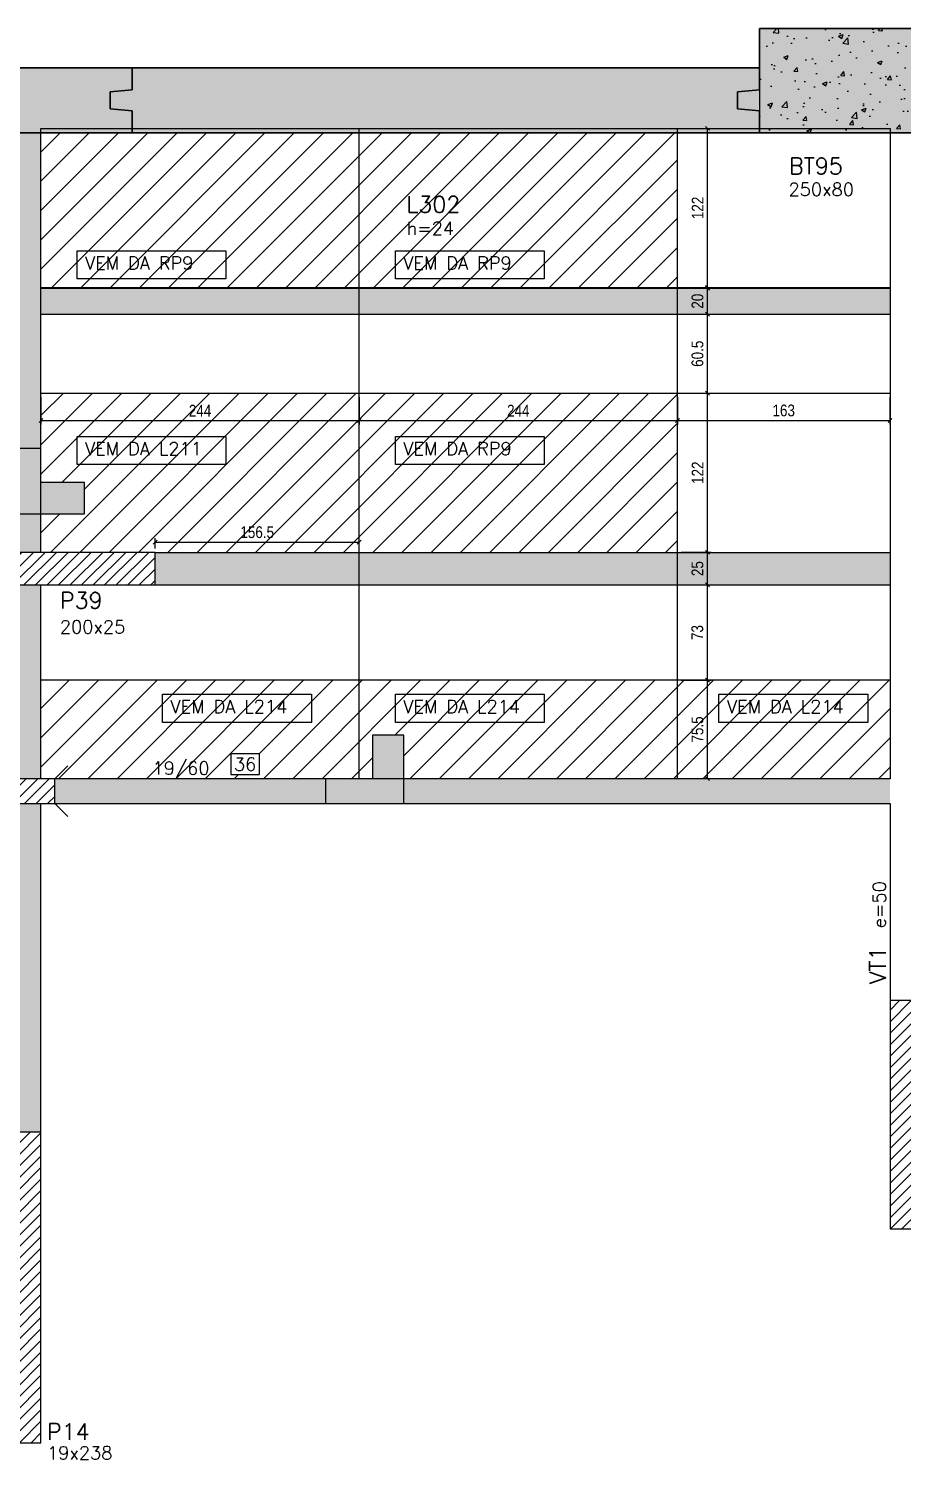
# Model space of a CAD drawing. Header units: millimetres. Extents: x 1860 to 8661, y -614 to 3837.
# Drawn here: x 4498 to 5168, y 1620 to 2716 of the extents above; entities that cross this region are included whole.
import ezdxf
from ezdxf.enums import TextEntityAlignment as Align

# ---------------------------------------------------------------- set-up
doc = ezdxf.new("R2010")
doc.units = ezdxf.units.MM
for name, color, linetype in [('COTA', 241, 'Continuous'), ('F-AUX-RED', 1, 'Continuous'), ('F-BLOCOS', 3, 'Continuous'), ('F-BLOCOS-DIM', 2, 'Continuous'), ('F-BLOCOS-NOME', 3, 'Continuous'), ('F-CORTE', 4, 'Continuous'), ('F-DESNIVEL-1', 254, 'Continuous'), ('F-LAJES-DIM', 2, 'Continuous'), ('F-LAJES-NOME', 4, 'Continuous'), ('F-PILARES-DIM', 172, 'Continuous'), ('F-PILARES-N', 170, 'Continuous'), ('F-PILARES-NASCE', 4, 'Continuous'), ('F-PILARES-NOME', 170, 'Continuous'), ('F-SOLIDO-CORTE', 71, 'Continuous'), ('F-SOLIDO-EST', 252, 'Continuous'), ('F-VIGAS', 3, 'Continuous'), ('F-VIGAS-DIM', 2, 'Continuous'), ('F-VIGAS-NOME', 4, 'Continuous'), ('Painéis', 200, 'Continuous'), ('Pilares', 5, 'Continuous'), ('VIGA', 3, 'Continuous')]:
    doc.layers.add(name, color=color, linetype=linetype)
doc.layers.add('F-DESNIVEL-2', color=7, linetype='Continuous', true_color=0xffd1e8)
doc.layers.add('Hachura', color=251, linetype='Continuous', lineweight=9)
doc.styles.add('COTA TECNICA-50', font='techl___.ttf', dxfattribs={"height": 9})
doc.styles.add('MCP', font='romans.shx')
doc.styles.add('ROMANS', font='romans.shx')
doc.dimstyles.new('COTA PAINEL-50', dxfattribs={"dimtxt": 9, "dimasz": 3, "dimexe": 3, "dimexo": 3, "dimgap": 3, "dimtad": 1, "dimdec": 1, "dimzin": 12, "dimdsep": 46, "dimtxsty": 'COTA TECNICA-50', "dimblk1": 'OBLIQUE', "dimblk2": 'OBLIQUE', "dimsah": 1, "dimcen": 0.9, "dimclrd": 4, "dimclre": 4, "dimclrt": 240, "dimadec": 1, "dimazin": 3, "dimtfac": 1, "dimtdec": 1, "dimtmove": 0, "dimatfit": 3, "dimfxl": 1, "dimtolj": 1, "dimtzin": 12, "dimarcsym": 0})
pattern_1 = [(45, (3892.612, -4013.147), (-4.4194174, 4.4194174), [])]

# ---------------------------------------------------------------- blocks, each defined once
blk = doc.blocks.new('*U11')
at = {"layer": 'F-VIGAS-DIM', "color": 1}
blk.add_lwpolyline([(0, 0), (22, 0), (22, 16), (0, 16)], close=True, dxfattribs=at)
at = {"layer": 'F-VIGAS-DIM', "style": 'MCP'}
blk.add_attdef('DIM', text='', height=10, dxfattribs=at).set_placement((11, 8), align=Align.MIDDLE_CENTER)
blk = doc.blocks.new('_Oblique')
at = {"color": 0, "linetype": 'ByBlock', "lineweight": -2}
blk.add_line((-0.5, -0.5), (0.5, 0.5), dxfattribs=at)
blk = doc.blocks.new('*D975')
at = {"layer": 'COTA', "color": 4, "lineweight": -2, "transparency": 16777216}
for p, q in [((4998.6, 2216.9), (5021.6, 2216.9)), ((5018.6, 2141.4), (5018.6, 2216.9)), ((4998.6, 2141.4), (5021.6, 2141.4))]:
    blk.add_line(p, q, dxfattribs=at)
at = {"layer": 'Defpoints', "color": 0, "transparency": 16777216}
for p in [(4995.6, 2216.9), (5018.6, 2216.9), (4995.6, 2141.4)]:
    blk.add_point(p, dxfattribs=at)
at = {"layer": 'COTA', "color": 4, "lineweight": -2, "transparency": 16777216, "xscale": 3, "yscale": 3, "zscale": 3}
for p, rotation in [((5018.6, 2216.9), 90), ((5018.6, 2141.4), 270)]:
    blk.add_blockref('_Oblique', p, dxfattribs=dict(at, rotation=rotation))
at = {"layer": 'COTA', "color": 240, "transparency": 16777216, "insert": (5011, 2179.1), "char_height": 9, "attachment_point": 5, "rotation": 90, "style": 'COTA TECNICA-50'}
blk.add_mtext('\\A1;75.5', dxfattribs=at)
blk = doc.blocks.new('*D976')
at = {"layer": 'COTA', "color": 4, "lineweight": -2, "transparency": 16777216}
for p, q in [((4998.6, 2289.9), (5021.6, 2289.9)), ((5018.6, 2216.9), (5018.6, 2289.9)), ((4998.6, 2216.9), (5021.6, 2216.9))]:
    blk.add_line(p, q, dxfattribs=at)
at = {"layer": 'Defpoints', "color": 0, "transparency": 16777216}
for p in [(4995.6, 2289.9), (5018.6, 2289.9), (4995.6, 2216.9)]:
    blk.add_point(p, dxfattribs=at)
at = {"layer": 'COTA', "color": 4, "lineweight": -2, "transparency": 16777216, "xscale": 3, "yscale": 3, "zscale": 3}
for p, rotation in [((5018.6, 2289.9), 90), ((5018.6, 2216.9), 270)]:
    blk.add_blockref('_Oblique', p, dxfattribs=dict(at, rotation=rotation))
at = {"layer": 'COTA', "color": 240, "transparency": 16777216, "insert": (5010.9, 2253.4), "char_height": 9, "attachment_point": 5, "rotation": 90, "style": 'COTA TECNICA-50'}
blk.add_mtext('\\A1;73', dxfattribs=at)
blk = doc.blocks.new('*D977')
at = {"layer": 'COTA', "color": 4, "lineweight": -2, "transparency": 16777216}
for p, q in [((4998.6, 2314.9), (5021.6, 2314.9)), ((5018.6, 2289.9), (5018.6, 2314.9)), ((4998.6, 2289.9), (5021.6, 2289.9))]:
    blk.add_line(p, q, dxfattribs=at)
at = {"layer": 'Defpoints', "color": 0, "transparency": 16777216}
for p in [(4995.6, 2314.9), (5018.6, 2314.9), (4995.6, 2289.9)]:
    blk.add_point(p, dxfattribs=at)
at = {"layer": 'COTA', "color": 4, "lineweight": -2, "transparency": 16777216, "xscale": 3, "yscale": 3, "zscale": 3}
for p, rotation in [((5018.6, 2314.9), 90), ((5018.6, 2289.9), 270)]:
    blk.add_blockref('_Oblique', p, dxfattribs=dict(at, rotation=rotation))
at = {"layer": 'COTA', "color": 240, "transparency": 16777216, "insert": (5011, 2302.4), "char_height": 9, "attachment_point": 5, "rotation": 90, "style": 'COTA TECNICA-50'}
blk.add_mtext('\\A1;25', dxfattribs=at)
blk = doc.blocks.new('*D978')
at = {"layer": 'COTA', "color": 4, "lineweight": -2, "transparency": 16777216}
for p, q in [((4998.6, 2436.9), (5021.6, 2436.9)), ((5018.6, 2314.9), (5018.6, 2436.9)), ((4998.6, 2314.9), (5021.6, 2314.9))]:
    blk.add_line(p, q, dxfattribs=at)
at = {"layer": 'Defpoints', "color": 0, "transparency": 16777216}
for p in [(4995.6, 2436.9), (5018.6, 2436.9), (4995.6, 2314.9)]:
    blk.add_point(p, dxfattribs=at)
at = {"layer": 'COTA', "color": 4, "lineweight": -2, "transparency": 16777216, "xscale": 3, "yscale": 3, "zscale": 3}
for p, rotation in [((5018.6, 2436.9), 90), ((5018.6, 2314.9), 270)]:
    blk.add_blockref('_Oblique', p, dxfattribs=dict(at, rotation=rotation))
at = {"layer": 'COTA', "color": 240, "transparency": 16777216, "insert": (5011.1, 2375.9), "char_height": 9, "attachment_point": 5, "rotation": 90, "style": 'COTA TECNICA-50'}
blk.add_mtext('\\A1;122', dxfattribs=at)
blk = doc.blocks.new('*D979')
at = {"layer": 'COTA', "color": 4, "lineweight": -2, "transparency": 16777216}
for p, q in [((4998.6, 2497.4), (5021.6, 2497.4)), ((5018.6, 2436.9), (5018.6, 2497.4)), ((4998.6, 2436.9), (5021.6, 2436.9))]:
    blk.add_line(p, q, dxfattribs=at)
at = {"layer": 'Defpoints', "color": 0, "transparency": 16777216}
for p in [(4995.6, 2497.4), (5018.6, 2497.4), (4995.6, 2436.9)]:
    blk.add_point(p, dxfattribs=at)
at = {"layer": 'COTA', "color": 4, "lineweight": -2, "transparency": 16777216, "xscale": 3, "yscale": 3, "zscale": 3}
for p, rotation in [((5018.6, 2497.4), 90), ((5018.6, 2436.9), 270)]:
    blk.add_blockref('_Oblique', p, dxfattribs=dict(at, rotation=rotation))
at = {"layer": 'COTA', "color": 240, "transparency": 16777216, "insert": (5011, 2467.1), "char_height": 9, "attachment_point": 5, "rotation": 90, "style": 'COTA TECNICA-50'}
blk.add_mtext('\\A1;60.5', dxfattribs=at)
blk = doc.blocks.new('*D980')
at = {"layer": 'COTA', "color": 4, "lineweight": -2, "transparency": 16777216}
for p, q in [((4998.6, 2517.4), (5021.6, 2517.4)), ((5018.6, 2497.4), (5018.6, 2517.4)), ((4998.6, 2497.4), (5021.6, 2497.4))]:
    blk.add_line(p, q, dxfattribs=at)
at = {"layer": 'Defpoints', "color": 0, "transparency": 16777216}
for p in [(4995.6, 2517.4), (5018.6, 2517.4), (4995.6, 2497.4)]:
    blk.add_point(p, dxfattribs=at)
at = {"layer": 'COTA', "color": 4, "lineweight": -2, "transparency": 16777216, "xscale": 3, "yscale": 3, "zscale": 3}
for p, rotation in [((5018.6, 2517.4), 90), ((5018.6, 2497.4), 270)]:
    blk.add_blockref('_Oblique', p, dxfattribs=dict(at, rotation=rotation))
at = {"layer": 'COTA', "color": 240, "transparency": 16777216, "insert": (5011, 2507.4), "char_height": 9, "attachment_point": 5, "rotation": 90, "style": 'COTA TECNICA-50'}
blk.add_mtext('\\A1;20', dxfattribs=at)
blk = doc.blocks.new('*D981')
at = {"layer": 'COTA', "color": 4, "lineweight": -2, "transparency": 16777216}
for p, q in [((4998.6, 2639.9), (5021.6, 2639.9)), ((5018.6, 2517.9), (5018.6, 2639.9)), ((4998.6, 2517.9), (5021.6, 2517.9))]:
    blk.add_line(p, q, dxfattribs=at)
at = {"layer": 'Defpoints', "color": 0, "transparency": 16777216}
for p in [(4995.6, 2639.9), (5018.6, 2639.9), (4995.6, 2517.9)]:
    blk.add_point(p, dxfattribs=at)
at = {"layer": 'COTA', "color": 4, "lineweight": -2, "transparency": 16777216, "xscale": 3, "yscale": 3, "zscale": 3}
for p, rotation in [((5018.6, 2639.9), 90), ((5018.6, 2517.9), 270)]:
    blk.add_blockref('_Oblique', p, dxfattribs=dict(at, rotation=rotation))
at = {"layer": 'COTA', "color": 240, "transparency": 16777216, "insert": (5011.1, 2578.9), "char_height": 9, "attachment_point": 5, "rotation": 90, "style": 'COTA TECNICA-50'}
blk.add_mtext('\\A1;122', dxfattribs=at)
blk = doc.blocks.new('*D982')
at = {"layer": 'COTA', "color": 4, "lineweight": -2, "transparency": 16777216}
for p, q in [((4507.6, 2433.9), (4507.6, 2412.9)), ((4751.6, 2433.9), (4751.6, 2412.9)), ((4507.6, 2415.9), (4751.6, 2415.9))]:
    blk.add_line(p, q, dxfattribs=at)
at = {"layer": 'Defpoints', "color": 0, "transparency": 16777216}
for p in [(4507.6, 2436.9), (4751.6, 2436.9), (4751.6, 2415.9)]:
    blk.add_point(p, dxfattribs=at)
at = {"layer": 'COTA', "color": 4, "lineweight": -2, "transparency": 16777216, "xscale": 3, "yscale": 3, "zscale": 3, "rotation": 180}
blk.add_blockref('_Oblique', (4507.6, 2415.9), dxfattribs=at)
at = {"layer": 'COTA', "color": 4, "lineweight": -2, "transparency": 16777216, "xscale": 3, "yscale": 3, "zscale": 3}
blk.add_blockref('_Oblique', (4751.6, 2415.9), dxfattribs=at)
at = {"layer": 'COTA', "color": 240, "transparency": 16777216, "insert": (4629.6, 2423.5), "char_height": 9, "attachment_point": 5, "style": 'COTA TECNICA-50'}
blk.add_mtext('\\A1;244', dxfattribs=at)
blk = doc.blocks.new('*D983')
at = {"layer": 'COTA', "color": 4, "lineweight": -2, "transparency": 16777216}
for p, q in [((4751.6, 2433.9), (4751.6, 2412.9)), ((4995.6, 2433.9), (4995.6, 2412.9)), ((4751.6, 2415.9), (4995.6, 2415.9))]:
    blk.add_line(p, q, dxfattribs=at)
at = {"layer": 'Defpoints', "color": 0, "transparency": 16777216}
for p in [(4751.6, 2436.9), (4995.6, 2436.9), (4995.6, 2415.9)]:
    blk.add_point(p, dxfattribs=at)
at = {"layer": 'COTA', "color": 4, "lineweight": -2, "transparency": 16777216, "xscale": 3, "yscale": 3, "zscale": 3, "rotation": 180}
blk.add_blockref('_Oblique', (4751.6, 2415.9), dxfattribs=at)
at = {"layer": 'COTA', "color": 4, "lineweight": -2, "transparency": 16777216, "xscale": 3, "yscale": 3, "zscale": 3}
blk.add_blockref('_Oblique', (4995.6, 2415.9), dxfattribs=at)
at = {"layer": 'COTA', "color": 240, "transparency": 16777216, "insert": (4873.6, 2423.5), "char_height": 9, "attachment_point": 5, "style": 'COTA TECNICA-50'}
blk.add_mtext('\\A1;244', dxfattribs=at)
blk = doc.blocks.new('*D984')
at = {"layer": 'COTA', "color": 4, "lineweight": -2, "transparency": 16777216}
for p, q in [((4995.6, 2433.9), (4995.6, 2412.9)), ((5158.6, 2433.9), (5158.6, 2412.9)), ((4995.6, 2415.9), (5158.6, 2415.9))]:
    blk.add_line(p, q, dxfattribs=at)
at = {"layer": 'Defpoints', "color": 0, "transparency": 16777216}
for p in [(4995.6, 2436.9), (5158.6, 2436.9), (5158.6, 2415.9)]:
    blk.add_point(p, dxfattribs=at)
at = {"layer": 'COTA', "color": 4, "lineweight": -2, "transparency": 16777216, "xscale": 3, "yscale": 3, "zscale": 3, "rotation": 180}
blk.add_blockref('_Oblique', (4995.6, 2415.9), dxfattribs=at)
at = {"layer": 'COTA', "color": 4, "lineweight": -2, "transparency": 16777216, "xscale": 3, "yscale": 3, "zscale": 3}
blk.add_blockref('_Oblique', (5158.6, 2415.9), dxfattribs=at)
at = {"layer": 'COTA', "color": 240, "transparency": 16777216, "insert": (5077.1, 2423.6), "char_height": 9, "attachment_point": 5, "style": 'COTA TECNICA-50'}
blk.add_mtext('\\A1;163', dxfattribs=at)
blk = doc.blocks.new('*D985')
at = {"layer": 'COTA', "color": 4, "lineweight": -2, "transparency": 16777216}
for p, q in [((4595.1, 2317.9), (4595.1, 2325.7)), ((4751.6, 2317.9), (4751.6, 2325.7)), ((4595.1, 2322.7), (4751.6, 2322.7))]:
    blk.add_line(p, q, dxfattribs=at)
at = {"layer": 'Defpoints', "color": 0, "transparency": 16777216}
for p in [(4595.1, 2314.9), (4751.6, 2322.7), (4751.6, 2314.9)]:
    blk.add_point(p, dxfattribs=at)
at = {"layer": 'COTA', "color": 4, "lineweight": -2, "transparency": 16777216, "xscale": 3, "yscale": 3, "zscale": 3, "rotation": 180}
blk.add_blockref('_Oblique', (4595.1, 2322.7), dxfattribs=at)
at = {"layer": 'COTA', "color": 4, "lineweight": -2, "transparency": 16777216, "xscale": 3, "yscale": 3, "zscale": 3}
blk.add_blockref('_Oblique', (4751.6, 2322.7), dxfattribs=at)
at = {"layer": 'COTA', "color": 240, "transparency": 16777216, "insert": (4673.4, 2330.3), "char_height": 9, "attachment_point": 5, "style": 'COTA TECNICA-50'}
blk.add_mtext('\\A1;156.5', dxfattribs=at)

msp = doc.modelspace()

# ---------------------------------------------------------------- hatches: boundary and pattern name
at = {"layer": 'F-AUX-RED', "linetype": 'Continuous'}
h = msp.add_hatch(dxfattribs=at)
h.set_pattern_fill('AR-CONC', color=256, scale=5)
h.set_pattern_definition([(50, (3126.112, 486.853), (35.863, -3.1376), [3.75, -41.25]), (355, (3126.112, 486.853), (-6.93757, 37.6096), [3, -33]), (100.4514, (3129.1, 486.59), (28.92544, 34.472), [3.187, -35.0571]), (46.1842, (3126.11, 496.853), (53.36207, -8.27596), [5.625, -61.875]), (96.6356, (3130.56, 496.164), (46.7331, 48.7059), [4.7805, -52.5857]), (351.1842, (3126.11, 496.853), (46.7331, 48.7059), [4.5, -49.5]), (21, (3131.112, 494.353), (29.84535, -20.13094), [3.75, -41.25]), (326, (3131.112, 494.353), (12.16577, 36.2575), [3, -33]), (71.4514, (3133.6, 492.676), (42.0111, 16.12656), [3.187, -35.0571]), (37.5, (3126.112, 486.853), (0.607993, 16.644693), [0, -32.6, 0, -33.5, 0, -33.125]), (7.5, (3126.112, 486.853), (13.15348, 19.72059), [0, -19.1, 0, -31.85, 0, -12.625]), (327.5, (3114.962, 486.853), (26.69112, -1.127744), [0, -12.5, 0, -39, 0, -51.75]), (317.5, (3109.962, 486.853), (29.1593, 5.00525), [0, -16.25, 0, -25.9, 0, -36.75])])
h.paths.add_polyline_path([(5183.61, 2716.35), (5058.61, 2716.35), (5058.61, 2636.35), (5308.61, 2636.35), (5308.61, 2716.35)])
at = {"layer": 'F-SOLIDO-CORTE', "linetype": 'Continuous'}
for points in [[(4488.61, 2394.4), (4488.61, 2368.4), (4455.26, 2368.4), (4455.26, 2356.4), (4488.61, 2356.4), (4488.61, 2344.4), (4540.96, 2344.4), (4540.96, 2368.4), (4507.61, 2368.4), (4507.61, 2394.4)], [(4725.73, 2122.35), (4785.73, 2122.35), (4785.73, 2174.7), (4761.73, 2174.7), (4761.73, 2141.35), (4725.73, 2141.35)]]:
    msp.add_hatch(color=256, dxfattribs=at).paths.add_polyline_path(points, flags=16)
at = {"layer": 'F-SOLIDO-EST'}
h = msp.add_hatch(color=256, dxfattribs=at)
h.dxf.hatch_style = 1
h.paths.add_polyline_path([(5308.61, 2653.35), (5325.61, 2654.85), (5325.61, 2667.85), (5308.61, 2669.35), (5308.61, 2686.35), (5308.61, 2716.35), (5058.61, 2716.35), (5058.61, 2669.35), (5041.61, 2667.85), (5041.61, 2654.85), (5058.61, 2653.35), (5058.61, 2636.35), (5308.61, 2636.35)])
h = msp.add_hatch(color=256, dxfattribs=at)
h.dxf.hatch_style = 1
h.paths.add_polyline_path([(4577.61, 2653.35), (4560.61, 2654.85), (4560.61, 2667.85), (4577.61, 2669.35), (4577.61, 2686.35), (4327.61, 2686.35), (4327.61, 2669.35), (4310.61, 2667.85), (4310.61, 2654.85), (4327.61, 2653.35), (4327.61, 2636.35), (4577.61, 2636.35)])
h = msp.add_hatch(color=256, dxfattribs=at)
h.dxf.hatch_style = 1
h.paths.add_polyline_path([(5041.61, 2667.85), (5058.61, 2669.35), (5058.61, 2686.35), (4577.61, 2686.35), (4577.61, 2669.35), (4560.61, 2667.85), (4560.61, 2654.85), (4577.61, 2653.35), (4577.61, 2636.35), (5058.61, 2636.35), (5058.61, 2653.35), (5041.61, 2654.85)])
at = {"layer": 'Hachura', "linetype": 'ByBlock'}
h = msp.add_hatch(dxfattribs=at)
h.set_pattern_fill('ANSI31', color=256, scale=5)
h.paths.add_polyline_path([(4577.61, 2636.35), (4507.61, 2636.35), (4507.61, 2517.85), (4751.61, 2517.85), (4751.61, 2636.35)])
h.paths.add_polyline_path([(4751.61, 2636.35), (4751.61, 2517.85), (4995.61, 2517.85), (4995.61, 2636.35)])
h = msp.add_hatch(color=256, dxfattribs=at)
h.dxf.hatch_style = 1
h.paths.add_polyline_path([(4507.61, 2517.35), (4507.61, 2497.35), (4751.61, 2497.35), (4751.61, 2517.35)])
h.paths.add_polyline_path([(4751.61, 2517.35), (4751.61, 2497.35), (4995.61, 2497.35), (4995.61, 2517.35)])
h.paths.add_polyline_path([(4995.61, 2517.35), (4995.61, 2497.35), (5158.61, 2497.35), (5158.61, 2517.35)])
h = msp.add_hatch(dxfattribs=at)
h.set_pattern_fill('ANSI31', color=256, scale=5)
h.paths.add_polyline_path([(4507.61, 2436.85), (4507.61, 2368.4), (4540.96, 2368.4), (4540.96, 2344.4), (4507.61, 2344.4), (4507.61, 2314.85), (4595.11, 2314.85), (4751.61, 2314.85), (4751.61, 2436.85)])
h.paths.add_polyline_path([(4751.61, 2436.85), (4751.61, 2314.85), (4995.61, 2314.85), (4995.61, 2436.85)])
h = msp.add_hatch(color=256, dxfattribs=at)
h.dxf.hatch_style = 1
h.paths.add_polyline_path([(4595.11, 2314.85), (4595.11, 2289.85), (4751.61, 2289.85), (4751.61, 2314.85)])
h.paths.add_polyline_path([(4751.61, 2314.85), (4751.61, 2289.85), (4995.61, 2289.85), (4995.61, 2314.85)])
h.paths.add_polyline_path([(4995.61, 2314.85), (4995.61, 2289.85), (5158.61, 2289.85), (5158.61, 2314.85)])
h = msp.add_hatch(dxfattribs=at)
h.set_pattern_fill('ANSI31', color=256, scale=5)
h.paths.add_polyline_path([(4507.61, 2216.85), (4507.61, 2141.35), (4518.11, 2141.35), (4751.61, 2141.35), (4751.61, 2216.85)])
h.paths.add_polyline_path([(4751.61, 2216.85), (4751.61, 2141.35), (4761.73, 2141.35), (4761.73, 2174.7), (4761.73, 2174.7), (4785.73, 2174.7), (4785.73, 2141.35), (4995.61, 2141.35), (4995.61, 2216.85)])
h.paths.add_polyline_path([(4995.61, 2216.85), (4995.61, 2141.35), (5158.61, 2141.35), (5158.61, 2216.85)])
h.paths.add_polyline_path([(4653.11, 2160.48), (4653.11, 2144.48), (4675.11, 2144.48), (4675.11, 2160.48)], flags=16)
at = {"layer": 'Pilares', "linetype": 'Continuous'}
h = msp.add_hatch(dxfattribs=at)
h.set_pattern_fill('ANSI31', color=256, scale=50, style=0)
h.set_pattern_definition(pattern_1)
h.paths.add_polyline_path([(4395.11, 2289.85), (4595.11, 2289.85), (4595.11, 2314.85), (4395.11, 2314.85)], flags=16)
h = msp.add_hatch(dxfattribs=at)
h.set_pattern_fill('ANSI31', color=256, scale=50, style=0)
h.set_pattern_definition(pattern_1)
h.paths.add_polyline_path([(4478.11, 2122.35), (4518.11, 2122.35), (4518.11, 2141.35), (4478.11, 2141.35)], flags=16)
h = msp.add_hatch(dxfattribs=at)
h.set_pattern_fill('ANSI31', color=256, scale=50, style=0)
h.set_pattern_definition(pattern_1)
h.paths.add_polyline_path([(5158.61, 1796.35), (5208.61, 1796.35), (5208.61, 1971.35), (5158.61, 1971.35)], flags=16)
h = msp.add_hatch(dxfattribs=at)
h.set_pattern_fill('ANSI31', color=256, scale=50, style=0)
h.set_pattern_definition(pattern_1)
h.paths.add_polyline_path([(4488.61, 1632.35), (4507.61, 1632.35), (4507.61, 1870.35), (4488.61, 1870.35)], flags=16)

# ---------------------------------------------------------------- linework, layer by layer
at = {"layer": 'COTA'}
for points in [[(4535.33, 2546.06), (4649.46, 2546.06), (4649.46, 2524.52), (4535.33, 2524.52)], [(4779.33, 2546.06), (4893.46, 2546.06), (4893.46, 2524.52), (4779.33, 2524.52)], [(4535.33, 2403.78), (4649.46, 2403.78), (4649.46, 2382.24), (4535.33, 2382.24)], [(4779.33, 2403.78), (4893.46, 2403.78), (4893.46, 2382.24), (4779.33, 2382.24)], [(4600.79, 2206.06), (4714.93, 2206.06), (4714.93, 2184.51), (4600.79, 2184.51)], [(4779.33, 2206.06), (4893.46, 2206.06), (4893.46, 2184.51), (4779.33, 2184.51)], [(5027.49, 2206.06), (5141.63, 2206.06), (5141.63, 2184.51), (5027.49, 2184.51)]]:
    msp.add_lwpolyline(points, close=True, dxfattribs=at)
at = {"layer": 'F-BLOCOS', "color": 2, "linetype": 'Continuous'}
msp.add_lwpolyline([(5183.61, 2716.35), (5058.61, 2716.35), (5058.61, 2636.35), (5308.61, 2636.35), (5308.61, 2716.35), (5183.61, 2716.35)], dxfattribs=at)
at = {"layer": 'F-CORTE', "linetype": 'Continuous'}
for points in [[(4540.96, 2368.4), (4507.61, 2368.4), (4507.61, 2394.4), (4488.61, 2394.4), (4488.61, 2368.4), (4455.26, 2368.4)], [(4455.26, 2356.4), (4488.61, 2356.4), (4488.61, 2344.4), (4540.96, 2344.4)], [(4761.73, 2174.7), (4761.73, 2141.35), (4725.73, 2141.35), (4725.73, 2122.35), (4785.73, 2122.35), (4785.73, 2174.7)]]:
    msp.add_lwpolyline(points, dxfattribs=at)
at = {"layer": 'F-DESNIVEL-1', "linetype": 'Continuous'}
for points in [[(4518.11, 2122.35), (5158.61, 2122.35), (5158.61, 2141.35)], [(4518.11, 2122.35), (5158.61, 2141.35), (4518.11, 2141.35)], [(4518.11, 2122.35), (4518.11, 2141.35), (4518.11, 2122.35)]]:
    msp.add_solid(points, dxfattribs=at)
at = {"layer": 'F-DESNIVEL-2', "linetype": 'Continuous'}
for points in [[(4488.61, 2314.95), (4507.61, 2314.95), (4507.61, 2636.25)], [(4488.61, 2314.95), (4507.61, 2636.25), (4488.61, 2636.25)], [(4507.61, 2141.35), (4507.61, 2289.75), (4488.61, 2289.75)], [(4507.61, 2141.35), (4488.61, 2289.75), (4488.61, 2141.35)], [(4507.61, 2141.35), (4488.61, 2141.35), (4507.61, 2141.35)], [(4507.61, 2122.35), (4488.61, 2122.35), (4488.61, 1870.45)], [(4507.61, 2122.35), (4488.61, 1870.45), (4507.61, 1870.45)], [(4507.61, 2122.35), (4507.61, 1870.45), (4507.61, 2122.35)]]:
    msp.add_solid(points, dxfattribs=at)
at = {"layer": 'F-PILARES-N', "linetype": 'Continuous'}
msp.add_lwpolyline([(4478.11, 2122.35), (4518.11, 2122.35), (4518.11, 2141.35), (4478.11, 2141.35), (4478.11, 2122.35)], dxfattribs=at)
at = {"layer": 'F-PILARES-NASCE', "linetype": 'Continuous'}
for p, q in [((4518.11, 2141.35), (4528.11, 2151.35)), ((4518.11, 2122.35), (4528.11, 2112.35))]:
    msp.add_line(p, q, dxfattribs=at)
at = {"layer": 'F-SOLIDO-CORTE'}
for points in [[(4488.61, 2394.4), (4488.61, 2368.4), (4455.26, 2368.4), (4455.26, 2356.4), (4488.61, 2356.4), (4488.61, 2344.4), (4540.96, 2344.4), (4540.96, 2368.4), (4507.61, 2368.4), (4507.61, 2394.4), (4488.61, 2394.4)], [(4725.73, 2122.35), (4785.73, 2122.35), (4785.73, 2174.7), (4761.73, 2174.7), (4761.73, 2141.35), (4725.73, 2141.35), (4725.73, 2122.35)]]:
    msp.add_lwpolyline(points, dxfattribs=at)
at = {"layer": 'F-VIGAS'}
for p, q in [((5308.61, 2716.35), (5058.61, 2716.35)), ((5058.61, 2716.35), (5058.61, 2669.35)), ((5058.61, 2669.35), (5058.61, 2716.35)), ((5058.61, 2716.35), (5308.61, 2716.35)), ((4577.61, 2686.35), (4327.61, 2686.35)), ((4327.61, 2686.35), (4577.61, 2686.35)), ((5058.61, 2686.35), (4577.61, 2686.35)), ((4577.61, 2686.35), (4577.61, 2669.35)), ((4577.61, 2669.35), (4577.61, 2686.35)), ((4577.61, 2686.35), (5058.61, 2686.35)), ((4577.61, 2669.35), (4577.61, 2686.35)), ((4577.61, 2686.35), (4577.61, 2669.35)), ((5058.61, 2669.35), (5058.61, 2686.35)), ((5058.61, 2686.35), (5058.61, 2669.35)), ((4577.61, 2669.35), (4560.61, 2667.85)), ((4560.61, 2667.85), (4577.61, 2669.35)), ((4560.61, 2667.85), (4577.61, 2669.35)), ((4577.61, 2669.35), (4560.61, 2667.85)), ((4560.61, 2667.85), (4560.61, 2654.85)), ((4560.61, 2654.85), (4560.61, 2667.85)), ((4560.61, 2654.85), (4560.61, 2667.85)), ((4560.61, 2667.85), (4560.61, 2654.85)), ((5058.61, 2669.35), (5041.61, 2667.85)), ((5041.61, 2667.85), (5058.61, 2669.35)), ((5041.61, 2667.85), (5058.61, 2669.35)), ((5058.61, 2669.35), (5041.61, 2667.85)), ((5041.61, 2667.85), (5041.61, 2654.85)), ((5041.61, 2654.85), (5041.61, 2667.85)), ((5041.61, 2654.85), (5041.61, 2667.85)), ((5041.61, 2667.85), (5041.61, 2654.85)), ((4560.61, 2654.85), (4577.61, 2653.35)), ((4577.61, 2653.35), (4560.61, 2654.85)), ((4577.61, 2653.35), (4560.61, 2654.85)), ((4560.61, 2654.85), (4577.61, 2653.35)), ((5041.61, 2654.85), (5058.61, 2653.35)), ((5058.61, 2653.35), (5041.61, 2654.85)), ((5058.61, 2653.35), (5041.61, 2654.85)), ((5041.61, 2654.85), (5058.61, 2653.35)), ((4577.61, 2653.35), (4577.61, 2636.35)), ((4577.61, 2636.35), (4577.61, 2653.35)), ((4577.61, 2636.35), (4577.61, 2653.35)), ((4577.61, 2653.35), (4577.61, 2636.35)), ((5058.61, 2653.35), (5058.61, 2636.35)), ((5058.61, 2636.35), (5058.61, 2653.35)), ((5058.61, 2636.35), (5058.61, 2653.35)), ((5058.61, 2653.35), (5058.61, 2636.35)), ((4327.61, 2636.35), (4577.61, 2636.35)), ((4577.61, 2636.35), (4327.61, 2636.35)), ((4577.61, 2636.35), (5058.61, 2636.35)), ((5058.61, 2636.35), (4577.61, 2636.35)), ((5058.61, 2636.35), (5308.61, 2636.35)), ((5308.61, 2636.35), (5058.61, 2636.35))]:
    msp.add_line(p, q, dxfattribs=at)
at = {"layer": 'Painéis'}
for p, q in [((4507.61, 2639.85), (5158.61, 2639.85)), ((4507.61, 2517.85), (5158.61, 2517.85)), ((4507.61, 2517.35), (5158.61, 2517.35)), ((4507.61, 2497.35), (5158.61, 2497.35)), ((4507.61, 2436.85), (5158.61, 2436.85)), ((4595.11, 2314.85), (5158.61, 2314.85)), ((4595.11, 2289.85), (5158.61, 2289.85))]:
    msp.add_line(p, q, dxfattribs=at)
for points in [[(4751.61, 2141.35), (4751.61, 2639.85)], [(4995.61, 2141.35), (4995.61, 2639.85)], [(5158.61, 2216.85), (4507.61, 2216.85)]]:
    msp.add_lwpolyline(points, dxfattribs=at)
at = {"layer": 'Pilares', "linetype": 'Continuous'}
for points in [[(4395.11, 2289.85), (4595.11, 2289.85), (4595.11, 2314.85), (4395.11, 2314.85), (4395.11, 2289.85)], [(5158.61, 1796.35), (5208.61, 1796.35), (5208.61, 1971.35), (5158.61, 1971.35), (5158.61, 1796.35)], [(4488.61, 1632.35), (4507.61, 1632.35), (4507.61, 1870.35), (4488.61, 1870.35), (4488.61, 1632.35)]]:
    msp.add_lwpolyline(points, dxfattribs=at)
at = {"layer": 'VIGA'}
for points in [[(4507.61, 2314.85), (4507.61, 2639.85)], [(5158.61, 2639.85), (5158.61, 2141.35)], [(4507.61, 2141.35), (4507.61, 2289.85)], [(5158.61, 2141.35), (4518.11, 2141.35)], [(4507.61, 1870.35), (4507.61, 2122.35)], [(4518.11, 2122.35), (5158.61, 2122.35)], [(5158.61, 2122.35), (5158.61, 1971.35)]]:
    msp.add_lwpolyline(points, dxfattribs=at)

# ---------------------------------------------------------------- block references
at = {"layer": 'F-VIGAS-DIM', "linetype": 'Continuous'}
msp.add_blockref('*U11', (4653.11, 2144.48), dxfattribs=at).add_auto_attribs({'DIM': '36'})

# ---------------------------------------------------------------- texts
at = {"layer": 'COTA', "style": 'ROMANS'}
for s, p in [('VEM DA RP9', (4541.39, 2531.66)), ('VEM DA RP9', (4785.39, 2531.66)), ('VEM DA L211', (4541.39, 2389.38)), ('VEM DA RP9', (4785.39, 2389.38)), ('VEM DA L214', (4606.86, 2191.66)), ('VEM DA L214', (4785.39, 2191.66)), ('VEM DA L214', (5033.56, 2191.66))]:
    msp.add_text(s, height=10, dxfattribs=at).set_placement(p)
at = {"layer": 'F-BLOCOS-DIM', "linetype": 'Continuous', "style": 'MCP'}
msp.add_text('250x80', height=10, dxfattribs=at).set_placement((5080.82, 2598.08), align=Align.TOP_LEFT)
at = {"layer": 'F-BLOCOS-NOME', "linetype": 'Continuous', "style": 'MCP'}
msp.add_text('BT95', height=12.5, dxfattribs=at).set_placement((5081.17, 2604.79))
at = {"layer": 'F-LAJES-DIM', "linetype": 'Continuous', "style": 'ROMANS'}
msp.add_text('h=24', height=10, dxfattribs=at).set_placement((4787.9, 2558.3))
at = {"layer": 'F-LAJES-NOME', "linetype": 'Continuous', "style": 'ROMANS'}
msp.add_text('L302', height=12.5, dxfattribs=at).set_placement((4787.9, 2575.3))
at = {"layer": 'F-PILARES-DIM', "linetype": 'Continuous', "style": 'ROMANS'}
for s, p in [('200x25', (4522.11, 2252.74)), ('19x238', (4512.23, 1619.57))]:
    msp.add_text(s, height=10, dxfattribs=at).set_placement(p)
at = {"layer": 'F-PILARES-NOME', "linetype": 'Continuous', "style": 'ROMANS'}
for s, p in [('P39', (4522.11, 2271.74)), ('P14', (4512.23, 1634.57))]:
    msp.add_text(s, height=12.5, dxfattribs=at).set_placement(p)
at = {"layer": 'F-VIGAS-DIM', "linetype": 'Continuous', "style": 'ROMANS'}
msp.add_text('19/60', height=10, dxfattribs=at).set_placement((4593.11, 2144.48))
msp.add_text('e=50', height=10, rotation=90, dxfattribs=at).set_placement((5155.49, 2026.82))
at = {"layer": 'F-VIGAS-NOME', "linetype": 'Continuous', "style": 'ROMANS'}
msp.add_text('VT1', height=12.5, rotation=90, dxfattribs=at).set_placement((5155.49, 1983.85))

# ---------------------------------------------------------------- dimensions: what is measured, and where the dimension line sits
at = {"layer": 'COTA'}
for base, p1, p2, picture, middle in [((5018.61, 2639.85), (4995.61, 2517.85), (4995.61, 2639.85), '*D981', (5011.06, 2578.85)), ((5018.61, 2436.85), (4995.61, 2314.85), (4995.61, 2436.85), '*D978', (5011.06, 2375.85)), ((5018.61, 2216.85), (4995.61, 2141.35), (4995.61, 2216.85), '*D975', (5011.01, 2179.1))]:
    dim = msp.add_linear_dim(base=base, p1=p1, p2=p2, angle=90, dimstyle='COTA PAINEL-50', dxfattribs=at)
    dim.commit()
    dim.dimension.update_dxf_attribs({"geometry": picture, "text_midpoint": middle})
for base, p1, p2, picture, middle in [((5018.61, 2517.35), (4995.61, 2497.35), (4995.61, 2517.35), '*D980', (5011.02, 2507.35)), ((5018.61, 2497.35), (4995.61, 2436.85), (4995.61, 2497.35), '*D979', (5011.01, 2467.1)), ((5018.61, 2314.85), (4995.61, 2289.85), (4995.61, 2314.85), '*D977', (5011.01, 2302.35))]:
    dim = msp.add_linear_dim(base=base, p1=p1, p2=p2, angle=90, dimstyle='COTA PAINEL-50', override={"dimtmove": 1}, dxfattribs=at)
    dim.commit()
    dim.dimension.update_dxf_attribs({"geometry": picture, "text_midpoint": middle})
for base, p1, p2, picture, middle in [((4751.61, 2415.92), (4507.61, 2436.85), (4751.61, 2436.85), '*D982', (4629.61, 2423.49)), ((4751.61, 2322.74), (4595.11, 2314.85), (4751.61, 2314.85), '*D985', (4673.36, 2330.33))]:
    dim = msp.add_linear_dim(base=base, p1=p1, p2=p2, dimstyle='COTA PAINEL-50', dxfattribs=at)
    dim.commit()
    dim.dimension.update_dxf_attribs({"geometry": picture, "text_midpoint": middle})
for base, p1, p2, picture, middle in [((4995.61, 2415.92), (4751.61, 2436.85), (4995.61, 2436.85), '*D983', (4873.61, 2423.49)), ((5158.61, 2415.92), (4995.61, 2436.85), (5158.61, 2436.85), '*D984', (5077.11, 2423.62))]:
    dim = msp.add_linear_dim(base=base, p1=p1, p2=p2, dimstyle='COTA PAINEL-50', override={"dimtmove": 1}, dxfattribs=at)
    dim.commit()
    dim.dimension.update_dxf_attribs({"geometry": picture, "text_midpoint": middle})
dim = msp.add_linear_dim(base=(5018.61, 2289.85), p1=(4995.61, 2216.85), p2=(4995.61, 2289.85), angle=90, dimstyle='COTA PAINEL-50', override={"dimtmove": 1}, dxfattribs=at)
dim.commit()
dim.dimension.update_dxf_attribs({"geometry": '*D976', "text_midpoint": (5018.61, 2253.35), "dimtype": 160})

doc.saveas('drawing.dxf')
